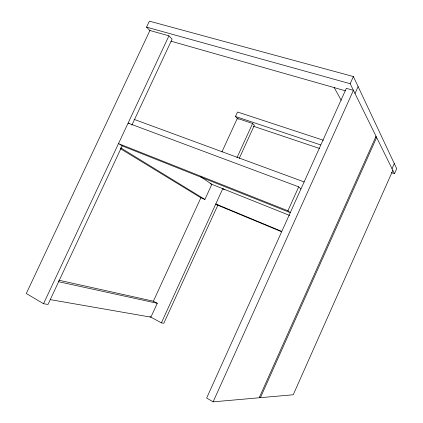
<?xml version="1.0" encoding="UTF-8"?>
<svg xmlns="http://www.w3.org/2000/svg" width="423" height="423" viewBox="0 0 423 423"><rect width="100%" height="100%" fill="white"/><g stroke="black" fill="none" stroke-linecap="round" stroke-linejoin="round"><path stroke-width="0.63" d="M392.026 168.698L394.299 163.574M392.856 170.39L293.229 394.77L260.425 397.673L259.304 397.038M391.365 172.647L394.485 173.7L396.705 168.698L353.395 76.547L149.382 21.15L146.564 27.141L150.144 30.742M376.047 136.248L259.214 397.779L213.123 401.85L206.657 398.032L346.347 88.328L353.427 90.326L213.123 401.85M260.425 397.673L376.639 137.459L375.434 137.084M355.003 93.525L358.122 86.599M287.926 210.776L118.498 143.593L122.173 145.877L290.268 212.658L287.926 210.776L298.723 186.844L128.084 123.109L129.11 123.817M394.485 173.7L350.17 83.701L353.395 76.547M149.901 316.6L161.38 322.86L222.937 188.341M236.954 157.716L252.616 123.49L237.324 118.371L221.906 151.947M217.871 205.092L163.823 323.257L161.38 322.86M239.275 158.308L254.366 125.319L252.616 123.49M238.239 119.297L235.463 116.505L237.53 112.01L323.436 140.267M153.364 301.245L200.988 197.52M58.802 280.206L153.38 301.208L157.271 303.27L150.905 317.15L50.385 299.648M120.301 148.61L200.872 197.768L204.901 199.445L211.833 184.328L200.412 176.539M43.532 303.719L168.946 35.833L149.911 30.504L26.295 293.514L43.532 303.719L48.005 304.444L122.353 145.501M131.854 125.187L172.103 39.143L168.946 35.833M58.289 281.639L157.271 303.27M146.564 27.141L350.17 83.701M171.008 41.19L345.549 90.834M235.463 116.505L320.634 144.899M253.446 126.234L319.598 148.494M134.054 119.349L304.132 181.922M210.099 183.63L289.718 215.46M281.665 231.344L215.788 203.965L217.813 205.224L281.75 231.82M120.661 147.817L204.901 199.445M222.773 188.7L224.253 189.726M298.723 186.844L300.938 189.002M334.202 87.609L341.208 100.246"/></g></svg>
